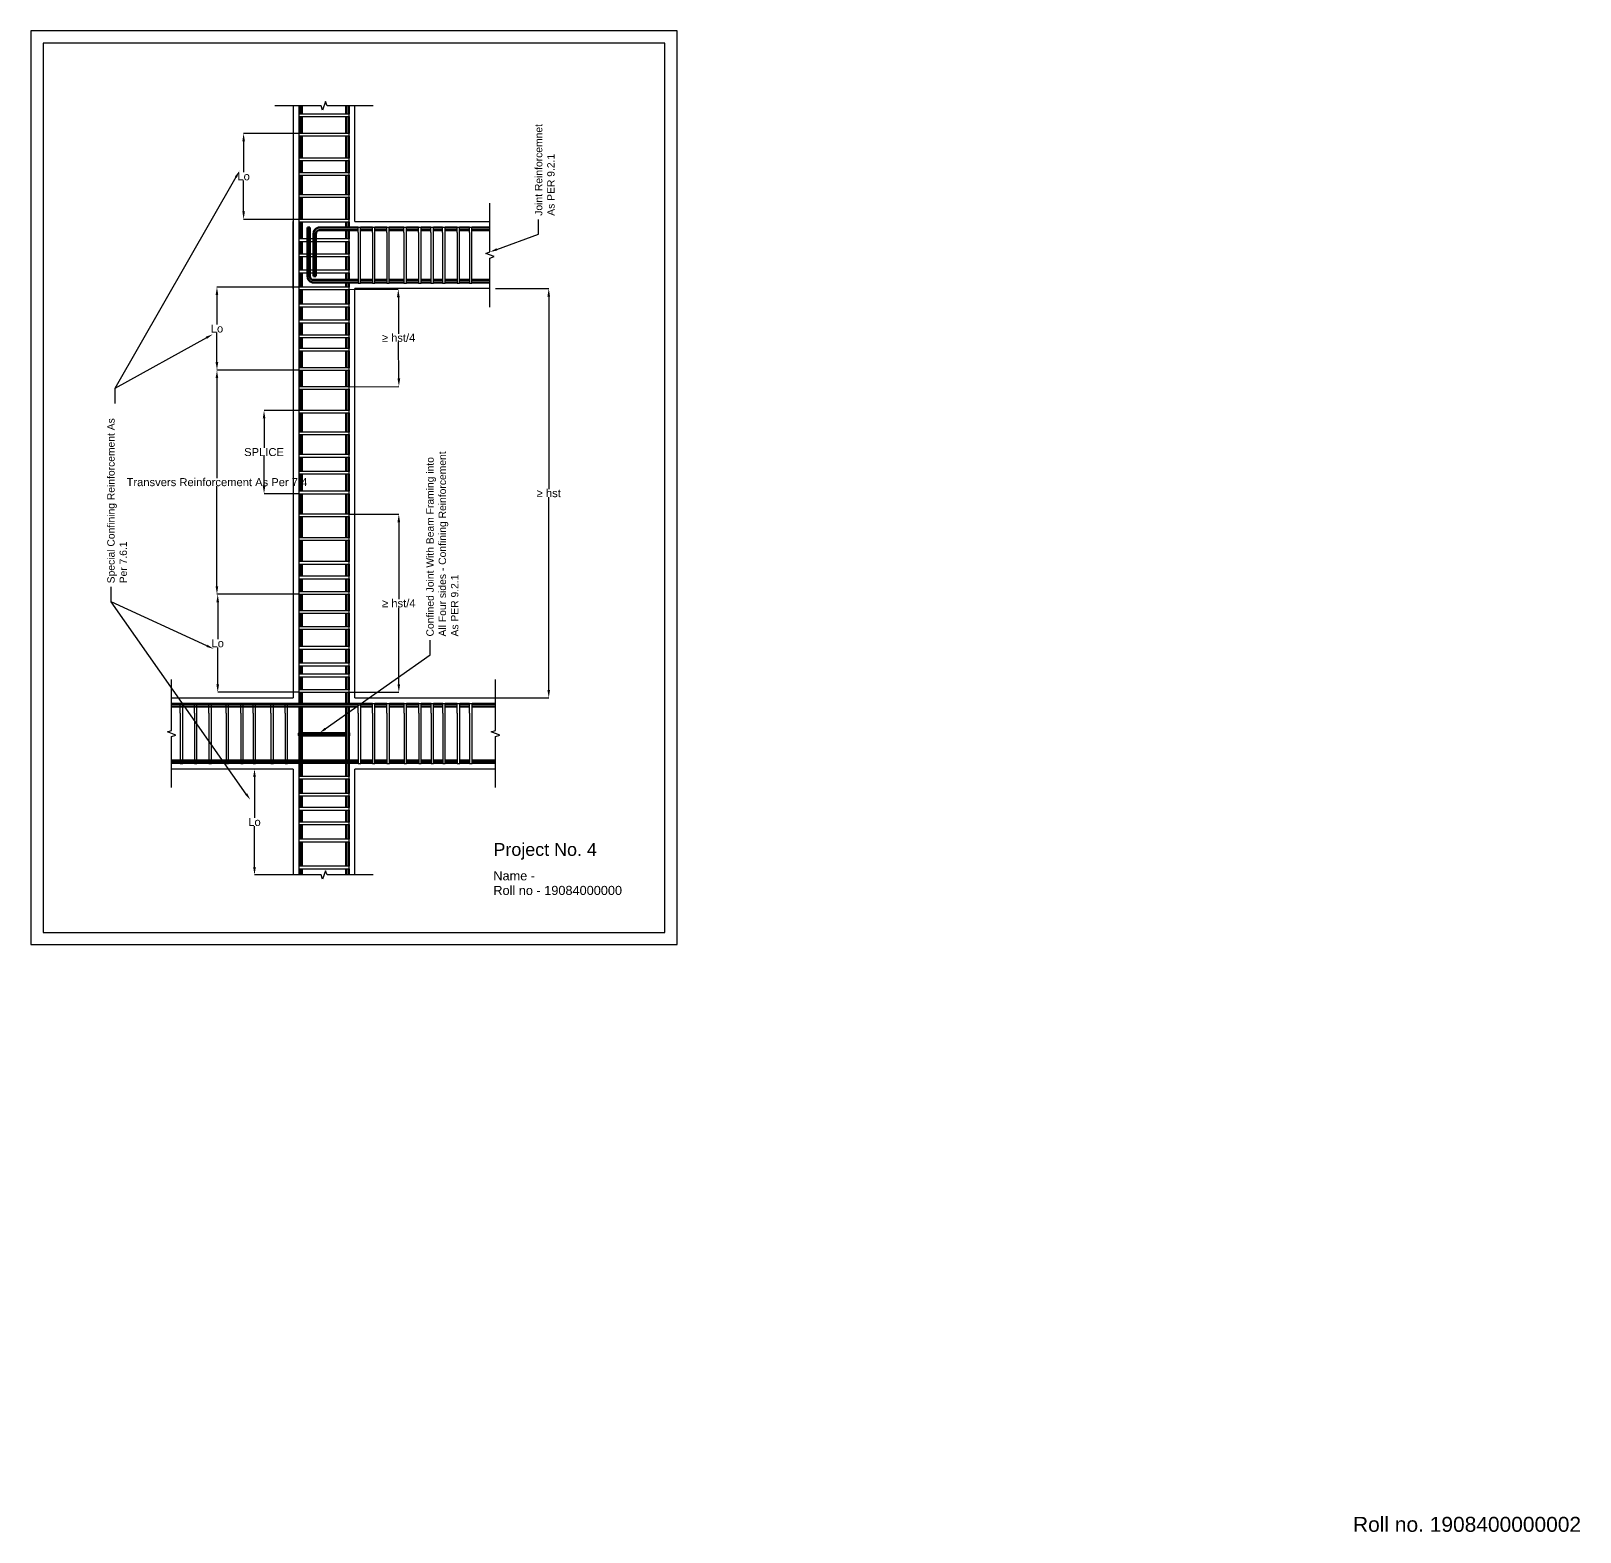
# Model space of a CAD drawing. Header units: millimetres. Extents: x 955 to 145987, y 2368 to 73967.
# Drawn here: x 120818 to 145987, y 34716 to 59113 of the extents above; entities that cross this region are included whole.
import ezdxf
from ezdxf import colors
from ezdxf.entities.mleader import LeaderData, LeaderLine
from ezdxf.math import Vec2, Vec3

# ---------------------------------------------------------------- set-up
doc = ezdxf.new("R2010")
doc.units = ezdxf.units.MM
doc.styles.get("Standard").update_dxf_attribs({"font": 'arial.ttf'})
doc.dimstyles.new('beam 2', dxfattribs={"dimtxt": 130, "dimasz": 130, "dimexe": 0.18, "dimexo": 0.0625, "dimgap": 0.09, "dimtad": 0, "dimtih": 1, "dimtoh": 1, "dimdec": 4, "dimzin": 0, "dimdsep": 46, "dimtxsty": 'Standard', "dimcen": 0.09, "dimadec": 0, "dimazin": 0, "dimtfac": 1, "dimtdec": 4, "dimtofl": 0, "dimtmove": 0, "dimatfit": 3, "dimfxl": 1, "dimtolj": 1, "dimtzin": 0, "dimarcsym": 0})

# ---------------------------------------------------------------- blocks, each defined once
blk = doc.blocks.new('*D93')
at = {"color": 0, "linetype": 'Continuous', "lineweight": -2, "transparency": 16777216}
for p, q in [((125080, 47116), (124450, 47116)), ((124450, 46986), (124450, 46322)), ((124450, 45526), (124450, 46190)), ((125080, 45396), (124450, 45396))]:
    blk.add_line(p, q, dxfattribs=at)
at = {"color": 0, "linetype": 'Continuous', "transparency": 16777216}
for points in [[(124428, 46986), (124472, 46986), (124450, 47116)], [(124428, 45526), (124472, 45526), (124450, 45396)]]:
    blk.add_solid(points, dxfattribs=at)
at = {"layer": 'DEFPOINTS', "color": 0, "linetype": 'Continuous', "transparency": 16777216}
for p in [(125080, 47116), (124450, 45396), (125080, 45396)]:
    blk.add_point(p, dxfattribs=at)
at = {"color": 0, "linetype": 'Continuous', "transparency": 16777216, "insert": (124450, 46256), "char_height": 130, "attachment_point": 5}
blk.add_mtext('\\A1;Lo', dxfattribs=at)
blk = doc.blocks.new('*D94')
at = {"color": 0, "linetype": 'Continuous', "lineweight": -2, "transparency": 16777216}
for p, q in [((125170, 49958), (123852, 49958)), ((123852, 49828), (123852, 49227)), ((123852, 48494), (123852, 49095)), ((125170, 48364), (123852, 48364))]:
    blk.add_line(p, q, dxfattribs=at)
at = {"color": 0, "linetype": 'Continuous', "transparency": 16777216}
for points in [[(123831, 49828), (123874, 49828), (123852, 49958)], [(123831, 48494), (123874, 48494), (123852, 48364)]]:
    blk.add_solid(points, dxfattribs=at)
at = {"layer": 'DEFPOINTS', "color": 0, "linetype": 'Continuous', "transparency": 16777216}
for p in [(123852, 49958), (125170, 49958), (125170, 48364)]:
    blk.add_point(p, dxfattribs=at)
at = {"color": 0, "linetype": 'Continuous', "transparency": 16777216, "insert": (123852, 49161), "char_height": 130, "attachment_point": 5}
blk.add_mtext('\\A1;Lo', dxfattribs=at)
blk = doc.blocks.new('*D95')
at = {"color": 0, "linetype": 'Continuous', "lineweight": -2, "transparency": 16777216}
for p, q in [((125170, 52945), (124605, 52945)), ((124605, 52815), (124605, 52336)), ((124605, 51721), (124605, 52201)), ((125170, 51591), (124605, 51591))]:
    blk.add_line(p, q, dxfattribs=at)
at = {"color": 0, "linetype": 'Continuous', "transparency": 16777216}
for points in [[(124584, 52815), (124627, 52815), (124605, 52945)], [(124584, 51721), (124627, 51721), (124605, 51591)]]:
    blk.add_solid(points, dxfattribs=at)
at = {"layer": 'DEFPOINTS', "color": 0, "linetype": 'Continuous', "transparency": 16777216}
for p in [(124605, 52945), (125170, 52945), (125170, 51591)]:
    blk.add_point(p, dxfattribs=at)
at = {"color": 0, "linetype": 'Continuous', "transparency": 16777216, "insert": (124605, 52268), "char_height": 130, "attachment_point": 5}
blk.add_mtext('\\A1;SPLICE', dxfattribs=at)
blk = doc.blocks.new('*D96')
at = {"color": 0, "linetype": 'Continuous', "lineweight": -2, "transparency": 16777216}
for p, q in [((125170, 53600), (123839, 53600)), ((123840, 53470), (123840, 51847)), ((123840, 50088), (123840, 51712)), ((125170, 49958), (123839, 49958))]:
    blk.add_line(p, q, dxfattribs=at)
at = {"color": 0, "linetype": 'Continuous', "transparency": 16777216}
for points in [[(123818, 53470), (123861, 53470), (123840, 53600)], [(123818, 50088), (123861, 50088), (123840, 49958)]]:
    blk.add_solid(points, dxfattribs=at)
at = {"layer": 'DEFPOINTS', "color": 0, "linetype": 'Continuous', "transparency": 16777216}
for p in [(123840, 53600), (125170, 53600), (125170, 49958)]:
    blk.add_point(p, dxfattribs=at)
at = {"color": 0, "linetype": 'Continuous', "transparency": 16777216, "insert": (123840, 51779), "char_height": 130, "attachment_point": 5}
blk.add_mtext('\\A1;Transvers Reinforcement As Per 7.4', dxfattribs=at)
blk = doc.blocks.new('*D97')
at = {"color": 0, "linetype": 'Continuous', "lineweight": -2, "transparency": 16777216}
for p, q in [((125170, 54951), (123839, 54951)), ((123840, 54821), (123840, 54342)), ((123840, 53730), (123840, 54210)), ((125170, 53600), (123839, 53600))]:
    blk.add_line(p, q, dxfattribs=at)
at = {"color": 0, "linetype": 'Continuous', "transparency": 16777216}
for points in [[(123818, 54821), (123861, 54821), (123840, 54951)], [(123818, 53730), (123861, 53730), (123840, 53600)]]:
    blk.add_solid(points, dxfattribs=at)
at = {"layer": 'DEFPOINTS', "color": 0, "linetype": 'Continuous', "transparency": 16777216}
for p in [(125170, 54951), (123840, 53600), (125170, 53600)]:
    blk.add_point(p, dxfattribs=at)
at = {"color": 0, "linetype": 'Continuous', "transparency": 16777216, "insert": (123840, 54276), "char_height": 130, "attachment_point": 5}
blk.add_mtext('\\A1;Lo', dxfattribs=at)
blk = doc.blocks.new('*D98')
at = {"color": 0, "linetype": 'Continuous', "lineweight": -2, "transparency": 16777216}
for p, q in [((125991, 51259), (126795, 51259)), ((126795, 51129), (126795, 49879)), ((126795, 48494), (126795, 49744)), ((125981, 48364), (126795, 48364))]:
    blk.add_line(p, q, dxfattribs=at)
at = {"color": 0, "linetype": 'Continuous', "transparency": 16777216}
for points in [[(126773, 51129), (126816, 51129), (126795, 51259)], [(126773, 48494), (126816, 48494), (126795, 48364)]]:
    blk.add_solid(points, dxfattribs=at)
at = {"layer": 'DEFPOINTS', "color": 0, "linetype": 'Continuous', "transparency": 16777216}
for p in [(125990, 51259), (125980, 48364), (126795, 48364)]:
    blk.add_point(p, dxfattribs=at)
at = {"color": 0, "linetype": 'Continuous', "transparency": 16777216, "insert": (126795, 49811), "char_height": 130, "attachment_point": 5}
blk.add_mtext('\\A1;≥ hst/4', dxfattribs=at)
blk = doc.blocks.new('*D99')
at = {"color": 0, "linetype": 'Continuous', "lineweight": -2, "transparency": 16777216}
for p, q in [((125981, 54911), (126786, 54916)), ((126787, 54786), (126791, 54193)), ((126795, 53465), (126792, 54058)), ((125991, 53330), (126796, 53335))]:
    blk.add_line(p, q, dxfattribs=at)
at = {"color": 0, "linetype": 'Continuous', "transparency": 16777216}
for points in [[(126809, 54786), (126765, 54786), (126786, 54916)], [(126817, 53465), (126774, 53465), (126796, 53335)]]:
    blk.add_solid(points, dxfattribs=at)
at = {"layer": 'DEFPOINTS', "color": 0, "linetype": 'Continuous', "transparency": 16777216}
for p in [(125980, 54911), (126786, 54916), (125990, 53330)]:
    blk.add_point(p, dxfattribs=at)
at = {"color": 0, "linetype": 'Continuous', "transparency": 16777216, "insert": (126791, 54126), "char_height": 130, "attachment_point": 5}
blk.add_mtext('\\A1;≥ hst/4', dxfattribs=at)
blk = doc.blocks.new('*D100')
at = {"color": 0, "linetype": 'Continuous', "lineweight": -2, "transparency": 16777216}
for p, q in [((125170, 57449), (124273, 57449)), ((124273, 57319), (124273, 56816)), ((124273, 56181), (124273, 56684)), ((125170, 56051), (124273, 56051))]:
    blk.add_line(p, q, dxfattribs=at)
at = {"color": 0, "linetype": 'Continuous', "transparency": 16777216}
for points in [[(124252, 57319), (124295, 57319), (124273, 57449)], [(124252, 56181), (124295, 56181), (124273, 56051)]]:
    blk.add_solid(points, dxfattribs=at)
at = {"layer": 'DEFPOINTS', "color": 0, "linetype": 'Continuous', "transparency": 16777216}
for p in [(124273, 57449), (125170, 57449), (125170, 56051)]:
    blk.add_point(p, dxfattribs=at)
at = {"color": 0, "linetype": 'Continuous', "transparency": 16777216, "insert": (124273, 56750), "char_height": 130, "attachment_point": 5}
blk.add_mtext('\\A1;Lo', dxfattribs=at)
blk = doc.blocks.new('*D101')
at = {"color": 0, "linetype": 'Continuous', "lineweight": -2, "transparency": 16777216}
for p, q in [((128366, 54926), (129231, 54926)), ((129231, 54796), (129231, 51667)), ((129231, 48404), (129231, 51534)), ((128366, 48274), (129231, 48274))]:
    blk.add_line(p, q, dxfattribs=at)
at = {"color": 0, "linetype": 'Continuous', "transparency": 16777216}
for points in [[(129209, 54796), (129252, 54796), (129231, 54926)], [(129209, 48404), (129252, 48404), (129231, 48274)]]:
    blk.add_solid(points, dxfattribs=at)
at = {"layer": 'DEFPOINTS', "color": 0, "linetype": 'Continuous', "transparency": 16777216}
for p in [(128366, 54926), (129231, 54926), (128366, 48274)]:
    blk.add_point(p, dxfattribs=at)
at = {"color": 0, "linetype": 'Continuous', "transparency": 16777216, "insert": (129231, 51600), "char_height": 130, "attachment_point": 5}
blk.add_mtext('\\A1;≥ hst', dxfattribs=at)

msp = doc.modelspace()

# ---------------------------------------------------------------- linework, layer by layer
at = {"linetype": 'Continuous'}
for p, q in [((125080.45658, 57895.70773), (125080.45658, 48274.24054)), ((126080.45658, 56016.23898), (126080.45658, 57895.70773)), ((125080.45658, 54926.45615), (125080.45658, 56016.23898)), ((126080.45658, 56016.23898), (128274.91453, 56016.23898)), ((126133.36452, 55836.45615), (126133.36452, 55926.23898)), ((126133.36452, 55926.23898), (126173.36452, 55926.23898)), ((126173.36452, 55836.45615), (126173.36452, 55926.23898)), ((126364.61563, 55836.45615), (126364.61563, 55926.23898)), ((126364.61563, 55926.23898), (126404.61563, 55926.23898)), ((126404.61563, 55836.45615), (126404.61563, 55926.23898)), ((126598.36653, 55836.45615), (126598.36653, 55926.23898)), ((126598.36653, 55926.23898), (126638.36653, 55926.23898)), ((126638.36653, 55836.45615), (126638.36653, 55926.23898)), ((126878.85446, 55836.45615), (126878.85446, 55926.23898)), ((126878.85446, 55926.23898), (126918.85446, 55926.23898)), ((126918.85446, 55836.45615), (126918.85446, 55926.23898)), ((127116.1363, 55836.45615), (127116.1363, 55926.23898)), ((127116.1363, 55926.23898), (127156.1363, 55926.23898)), ((127156.1363, 55836.45615), (127156.1363, 55926.23898)), ((127316.81984, 55836.45615), (127316.81984, 55926.23898)), ((127316.81984, 55926.23898), (127356.81984, 55926.23898)), ((127356.81984, 55836.45615), (127356.81984, 55926.23898)), ((127505.17985, 55836.45615), (127505.17985, 55926.23898)), ((127505.17985, 55926.23898), (127545.17985, 55926.23898)), ((127545.17985, 55836.45615), (127545.17985, 55926.23898)), ((127742.46169, 55836.45615), (127742.46169, 55926.23898)), ((127742.46169, 55926.23898), (127782.46169, 55926.23898)), ((127782.46169, 55836.45615), (127782.46169, 55926.23898)), ((127943.14523, 55836.45615), (127943.14523, 55926.23898)), ((127943.14523, 55926.23898), (127983.14523, 55926.23898)), ((127983.14523, 55836.45615), (127983.14523, 55926.23898)), ((128274.91453, 54926.45615), (126080.45658, 54926.45615)), ((126080.45658, 48274.24054), (126080.45658, 54926.45615)), ((123103.88823, 48274.24054), (125080.45658, 48274.24054)), ((123244.07683, 48026.3466), (123244.07683, 48184.24054)), ((123244.07683, 48184.24054), (123284.07683, 48184.24054)), ((123284.07683, 48026.3466), (123284.07683, 48184.24054)), ((123475.32795, 48026.3466), (123475.32795, 48184.24054)), ((123475.32795, 48184.24054), (123515.32795, 48184.24054)), ((123515.32795, 48026.3466), (123515.32795, 48184.24054)), ((123709.07884, 48026.3466), (123709.07884, 48184.24054)), ((123709.07884, 48184.24054), (123749.07884, 48184.24054)), ((123749.07884, 48026.3466), (123749.07884, 48184.24054)), ((123989.56677, 48026.3466), (123989.56677, 48184.24054)), ((123989.56677, 48184.24054), (124029.56677, 48184.24054)), ((124029.56677, 48026.3466), (124029.56677, 48184.24054)), ((124226.84861, 48026.3466), (124226.84861, 48184.24054)), ((124226.84861, 48184.24054), (124266.84861, 48184.24054)), ((124266.84861, 48026.3466), (124266.84861, 48184.24054)), ((124427.53215, 48026.3466), (124427.53215, 48184.24054)), ((124427.53215, 48184.24054), (124467.53215, 48184.24054)), ((124467.53215, 48026.3466), (124467.53215, 48184.24054)), ((124717.00125, 48026.3466), (124717.00125, 48184.24054)), ((124717.00125, 48184.24054), (124757.00125, 48184.24054)), ((124757.00125, 48026.3466), (124757.00125, 48184.24054)), ((124948.25237, 48026.3466), (124948.25237, 48184.24054)), ((124948.25237, 48184.24054), (124988.25237, 48184.24054)), ((124988.25237, 48026.3466), (124988.25237, 48184.24054)), ((126080.45658, 48274.24054), (128365.63434, 48274.24054)), ((126136.12654, 48026.3466), (126136.12654, 48184.24054)), ((126176.12654, 48184.24054), (126136.12654, 48184.24054)), ((126176.12654, 48026.3466), (126176.12654, 48184.24054)), ((126367.37765, 48026.3466), (126367.37765, 48184.24054)), ((126367.37765, 48184.24054), (126407.37765, 48184.24054)), ((126407.37765, 48026.3466), (126407.37765, 48184.24054)), ((126601.12855, 48026.3466), (126601.12855, 48184.24054)), ((126601.12855, 48184.24054), (126641.12855, 48184.24054)), ((126641.12855, 48026.3466), (126641.12855, 48184.24054)), ((126881.61647, 48026.3466), (126881.61647, 48184.24054)), ((126881.61647, 48184.24054), (126921.61647, 48184.24054)), ((126921.61647, 48026.3466), (126921.61647, 48184.24054)), ((127118.89831, 48026.3466), (127118.89831, 48184.24054)), ((127118.89831, 48184.24054), (127158.89831, 48184.24054)), ((127158.89831, 48026.3466), (127158.89831, 48184.24054)), ((127319.58186, 48026.3466), (127319.58186, 48184.24054)), ((127319.58186, 48184.24054), (127359.58186, 48184.24054)), ((127359.58186, 48026.3466), (127359.58186, 48184.24054)), ((127507.94186, 48026.3466), (127507.94186, 48184.24054)), ((127507.94186, 48184.24054), (127547.94186, 48184.24054)), ((127547.94186, 48026.3466), (127547.94186, 48184.24054)), ((127745.22371, 48026.3466), (127745.22371, 48184.24054)), ((127745.22371, 48184.24054), (127785.22371, 48184.24054)), ((127785.22371, 48026.3466), (127785.22371, 48184.24054)), ((127945.90725, 48026.3466), (127945.90725, 48184.24054)), ((127945.90725, 48184.24054), (127985.90725, 48184.24054)), ((127985.90725, 48026.3466), (127985.90725, 48184.24054)), ((125080.45658, 47116.3466), (123103.88823, 47116.3466)), ((125080.45658, 47116.3466), (125080.45658, 45395.70773)), ((126080.45658, 45395.70773), (126080.45658, 47116.3466)), ((128365.63434, 47116.3466), (126080.45658, 47116.3466))]:
    msp.add_line(p, q, dxfattribs=at)
at = {"color": 18, "linetype": 'Continuous', "lineweight": 50, "true_color": 0x000000}
for p, q in [((125180.45658, 57895.70773), (125180.45658, 57763.23561)), ((125220.45658, 57895.70773), (125220.45658, 57763.23561)), ((125940.45658, 57763.23561), (125940.45658, 57895.70773)), ((125980.45658, 57763.23561), (125980.45658, 57895.70773)), ((125180.45658, 57723.23561), (125180.45658, 57448.82975)), ((125220.45658, 57723.23561), (125220.45658, 57448.82975)), ((125940.45658, 57448.82975), (125940.45658, 57723.23561)), ((125980.45658, 57448.82975), (125980.45658, 57723.23561)), ((125180.45658, 57408.82975), (125180.45658, 57046.91158)), ((125220.45658, 57408.82975), (125220.45658, 57046.91158)), ((125940.45658, 57046.91158), (125940.45658, 57408.82975)), ((125980.45658, 57046.91158), (125980.45658, 57408.82975)), ((125180.45658, 57006.91158), (125180.45658, 56809.30712)), ((125220.45658, 57006.91158), (125220.45658, 56809.30712)), ((125940.45658, 56809.30712), (125940.45658, 57006.91158)), ((125980.45658, 56809.30712), (125980.45658, 57006.91158)), ((125180.45658, 56769.30712), (125180.45658, 56449.30009)), ((125220.45658, 56769.30712), (125220.45658, 56449.30009)), ((125940.45658, 56449.30009), (125940.45658, 56769.30712)), ((125980.45658, 56449.30009), (125980.45658, 56769.30712)), ((125180.45658, 56409.30009), (125180.45658, 56050.89257)), ((125220.45658, 56409.30009), (125220.45658, 56050.89257)), ((125940.45658, 56050.89257), (125940.45658, 56409.30009)), ((125980.45658, 56050.89257), (125980.45658, 56409.30009)), ((125180.45658, 56010.89257), (125180.45658, 55733.293)), ((125220.45658, 56010.89257), (125220.45658, 55733.293)), ((125350.7738, 55916.23898), (125310.75997, 55916.23898)), ((125310.75997, 55846.30818), (125310.75997, 55916.23898)), ((125350.7738, 55846.30818), (125350.7738, 55916.23898)), ((125491.00822, 55916.23898), (125478.86903, 55914.3525)), ((125491.00822, 55916.23898), (125619.53581, 55916.23898)), ((125491.00822, 55876.23898), (125619.53581, 55876.23898)), ((125619.53581, 55916.23898), (126133.36452, 55916.23898)), ((125619.53581, 55876.23898), (126133.36452, 55876.23898)), ((125940.45658, 55916.23898), (125940.45658, 56010.89257)), ((125940.45658, 55733.293), (125940.45658, 55876.23898)), ((125980.45658, 55916.23898), (125980.45658, 56010.89257)), ((125980.45658, 55733.293), (125980.45658, 55876.23898)), ((126173.36452, 55916.23898), (126364.61563, 55916.23898)), ((126173.36452, 55876.23898), (126364.61563, 55876.23898)), ((126404.61563, 55916.23898), (126598.36653, 55916.23898)), ((126404.61563, 55876.23898), (126598.36653, 55876.23898)), ((126638.36653, 55916.23898), (126878.85446, 55916.23898)), ((126638.36653, 55876.23898), (126878.85446, 55876.23898)), ((126918.85446, 55916.23898), (127116.1363, 55916.23898)), ((126918.85446, 55876.23898), (127116.1363, 55876.23898)), ((127156.1363, 55916.23898), (127316.81984, 55916.23898)), ((127156.1363, 55876.23898), (127316.81984, 55876.23898)), ((127356.81984, 55916.23898), (127505.17985, 55916.23898)), ((127356.81984, 55876.23898), (127505.17985, 55876.23898)), ((127545.17985, 55916.23898), (127742.46169, 55916.23898)), ((127545.17985, 55876.23898), (127742.46169, 55876.23898)), ((127782.46169, 55916.23898), (127943.14523, 55916.23898)), ((127782.46169, 55876.23898), (127943.14523, 55876.23898)), ((127983.14523, 55916.23898), (128274.91453, 55916.23898)), ((127983.14523, 55876.23898), (128274.91453, 55876.23898)), ((125180.45658, 55693.293), (125180.45658, 55486.51238)), ((125220.45658, 55693.293), (125220.45658, 55486.51238)), ((125310.75997, 55128.87831), (125310.75997, 55846.30818)), ((125350.7738, 55128.87831), (125350.7738, 55846.30818)), ((125406.95363, 55813.81682), (125406.95363, 55129.1036)), ((125446.96746, 55813.81682), (125446.96746, 55129.4172)), ((125940.45658, 55486.51238), (125940.45658, 55693.293)), ((125980.45658, 55486.51238), (125980.45658, 55693.293)), ((125180.45658, 55446.51238), (125180.45658, 55223.00107)), ((125220.45658, 55446.51238), (125220.45658, 55223.00107)), ((125940.45658, 55223.00107), (125940.45658, 55446.51238)), ((125980.45658, 55223.00107), (125980.45658, 55446.51238)), ((125180.45658, 55183.00107), (125180.45658, 54951.22465)), ((125220.45658, 55183.00107), (125220.45658, 54951.22465)), ((125406.95363, 55129.1036), (125446.96746, 55129.4172)), ((125940.45658, 55066.45615), (125940.45658, 55183.00107)), ((125980.45658, 55066.45615), (125980.45658, 55183.00107)), ((125180.45658, 54911.22465), (125180.45658, 54671.30891)), ((125220.45658, 54911.22465), (125220.45658, 54671.30891)), ((125394.81456, 55026.45615), (125382.67537, 55028.34264)), ((125619.53581, 55066.45615), (125394.74383, 55066.45615)), ((125619.53581, 55026.45615), (125394.81456, 55026.45615)), ((126133.36452, 55066.45615), (125619.53581, 55066.45615)), ((126133.36452, 55026.45615), (125619.53581, 55026.45615)), ((125940.45658, 54951.22465), (125940.45658, 55026.45615)), ((125940.45658, 54671.30891), (125940.45658, 54911.22465)), ((125980.45658, 54951.22465), (125980.45658, 55026.45615)), ((125980.45658, 54671.30891), (125980.45658, 54911.22465)), ((126364.61563, 55066.45615), (126173.36452, 55066.45615)), ((126364.61563, 55026.45615), (126173.36452, 55026.45615)), ((126598.36653, 55066.45615), (126404.61563, 55066.45615)), ((126598.36653, 55026.45615), (126404.61563, 55026.45615)), ((126878.85446, 55066.45615), (126638.36653, 55066.45615)), ((126878.85446, 55026.45615), (126638.36653, 55026.45615)), ((127116.1363, 55066.45615), (126918.85446, 55066.45615)), ((127116.1363, 55026.45615), (126918.85446, 55026.45615)), ((127316.81984, 55066.45615), (127156.1363, 55066.45615)), ((127316.81984, 55026.45615), (127156.1363, 55026.45615)), ((127505.17985, 55066.45615), (127356.81984, 55066.45615)), ((127505.17985, 55026.45615), (127356.81984, 55026.45615)), ((127742.46169, 55066.45615), (127545.17985, 55066.45615)), ((127742.46169, 55026.45615), (127545.17985, 55026.45615)), ((127943.14523, 55066.45615), (127782.46169, 55066.45615)), ((127943.14523, 55026.45615), (127782.46169, 55026.45615)), ((128274.91453, 55066.45615), (127983.14523, 55066.45615)), ((128274.91453, 55026.45615), (127983.14523, 55026.45615)), ((125180.45658, 54631.30891), (125180.45658, 54410.07459)), ((125220.45658, 54631.30891), (125220.45658, 54410.07459)), ((125940.45658, 54410.07459), (125940.45658, 54631.30891)), ((125980.45658, 54410.07459), (125980.45658, 54631.30891)), ((125180.45658, 54370.07459), (125180.45658, 54170.14972)), ((125220.45658, 54370.07459), (125220.45658, 54170.14972)), ((125940.45658, 54170.14972), (125940.45658, 54370.07459)), ((125980.45658, 54170.14972), (125980.45658, 54370.07459)), ((125180.45658, 54130.14972), (125180.45658, 53952.98424)), ((125220.45658, 54130.14972), (125220.45658, 53952.98424)), ((125940.45658, 53952.98424), (125940.45658, 54130.14972)), ((125980.45658, 53952.98424), (125980.45658, 54130.14972)), ((125180.45658, 53912.98424), (125180.45658, 53640.35096)), ((125220.45658, 53912.98424), (125220.45658, 53640.35096)), ((125940.45658, 53640.35096), (125940.45658, 53912.98424)), ((125980.45658, 53640.35096), (125980.45658, 53912.98424)), ((125180.45658, 53600.35096), (125180.45658, 53330.11723)), ((125220.45658, 53600.35096), (125220.45658, 53330.11723)), ((125940.45658, 53330.11723), (125940.45658, 53600.35096)), ((125980.45658, 53330.11723), (125980.45658, 53600.35096)), ((125180.45658, 53290.11723), (125180.45658, 52945.29538)), ((125220.45658, 53290.11723), (125220.45658, 52945.29538)), ((125940.45658, 52945.29538), (125940.45658, 53290.11723)), ((125980.45658, 52945.29538), (125980.45658, 53290.11723)), ((125180.45658, 52905.29538), (125180.45658, 52592.07104)), ((125220.45658, 52905.29538), (125220.45658, 52592.07104)), ((125940.45658, 52592.07104), (125940.45658, 52905.29538)), ((125980.45658, 52592.07104), (125980.45658, 52905.29538)), ((125180.45658, 52552.07104), (125180.45658, 52228.50426)), ((125220.45658, 52552.07104), (125220.45658, 52228.50426)), ((125940.45658, 52228.50426), (125940.45658, 52552.07104)), ((125980.45658, 52228.50426), (125980.45658, 52552.07104)), ((125180.45658, 52188.50426), (125180.45658, 51953.07474)), ((125220.45658, 52188.50426), (125220.45658, 51953.07474)), ((125940.45658, 51953.07474), (125940.45658, 52188.50426)), ((125980.45658, 51953.07474), (125980.45658, 52188.50426)), ((125180.45658, 51913.07474), (125180.45658, 51631.37285)), ((125220.45658, 51913.07474), (125220.45658, 51631.37285)), ((125940.45658, 51631.37285), (125940.45658, 51913.07474)), ((125980.45658, 51631.37285), (125980.45658, 51913.07474)), ((125180.45658, 51591.37285), (125180.45658, 51258.99229)), ((125220.45658, 51591.37285), (125220.45658, 51258.99229)), ((125940.45658, 51258.99229), (125940.45658, 51591.37285)), ((125980.45658, 51258.99229), (125980.45658, 51591.37285)), ((125180.45658, 51218.99229), (125180.45658, 50877.30208)), ((125220.45658, 51218.99229), (125220.45658, 50877.30208)), ((125940.45658, 50877.30208), (125940.45658, 51218.99229)), ((125980.45658, 50877.30208), (125980.45658, 51218.99229)), ((125180.45658, 50837.30208), (125180.45658, 50487.91041)), ((125220.45658, 50837.30208), (125220.45658, 50487.91041)), ((125940.45658, 50487.91041), (125940.45658, 50837.30208)), ((125980.45658, 50487.91041), (125980.45658, 50837.30208)), ((125180.45658, 50447.91041), (125180.45658, 50249.42007)), ((125220.45658, 50447.91041), (125220.45658, 50249.42007)), ((125940.45658, 50249.42007), (125940.45658, 50447.91041)), ((125980.45658, 50249.42007), (125980.45658, 50447.91041)), ((125180.45658, 50209.42007), (125180.45658, 49998.15365)), ((125220.45658, 50209.42007), (125220.45658, 49998.15365)), ((125940.45658, 49998.15365), (125940.45658, 50209.42007)), ((125980.45658, 49998.15365), (125980.45658, 50209.42007)), ((125180.45658, 49958.15365), (125180.45658, 49688.32248)), ((125220.45658, 49958.15365), (125220.45658, 49688.32248)), ((125940.45658, 49688.32248), (125940.45658, 49958.15365)), ((125980.45658, 49688.32248), (125980.45658, 49958.15365)), ((125180.45658, 49648.32248), (125180.45658, 49430.58623)), ((125220.45658, 49648.32248), (125220.45658, 49430.58623)), ((125940.45658, 49430.58623), (125940.45658, 49648.32248)), ((125980.45658, 49430.58623), (125980.45658, 49648.32248)), ((125180.45658, 49390.58623), (125180.45658, 49107.43519)), ((125220.45658, 49390.58623), (125220.45658, 49107.43519)), ((125940.45658, 49107.43519), (125940.45658, 49390.58623)), ((125980.45658, 49107.43519), (125980.45658, 49390.58623)), ((125180.45658, 49067.43519), (125180.45658, 48836.61607)), ((125220.45658, 49067.43519), (125220.45658, 48836.61607)), ((125940.45658, 48836.61607), (125940.45658, 49067.43519)), ((125980.45658, 48836.61607), (125980.45658, 49067.43519)), ((125180.45658, 48796.61607), (125180.45658, 48657.66523)), ((125180.45658, 48617.66523), (125180.45658, 48403.88806)), ((125220.45658, 48796.61607), (125220.45658, 48657.66523)), ((125220.45658, 48617.66523), (125220.45658, 48403.88806)), ((125940.45658, 48657.66523), (125940.45658, 48796.61607)), ((125940.45658, 48403.88806), (125940.45658, 48617.66523)), ((125980.45658, 48657.66523), (125980.45658, 48796.61607)), ((125980.45658, 48403.88806), (125980.45658, 48617.66523)), ((125180.45658, 48363.88806), (125180.45658, 48174.24054)), ((125220.45658, 48363.88806), (125220.45658, 48174.24054)), ((125940.45658, 48174.24054), (125940.45658, 48363.88806)), ((125980.45658, 48174.24054), (125980.45658, 48363.88806)), ((123103.88823, 48174.24054), (126136.12654, 48174.24054)), ((123103.88823, 48134.24054), (126136.12654, 48134.24054)), ((125182.00326, 47256.3466), (125180.45658, 48134.24054)), ((125220.45658, 47256.3466), (125220.45658, 48134.24054)), ((125940.45658, 47256.3466), (125940.45658, 48134.24054)), ((125980.45658, 47256.3466), (125980.45658, 48134.24054)), ((126176.12654, 48174.24054), (126367.37765, 48174.24054)), ((126176.12654, 48134.24054), (126367.37765, 48134.24054)), ((126407.37765, 48174.24054), (126601.12855, 48174.24054)), ((126407.37765, 48134.24054), (126601.12855, 48134.24054)), ((126641.12855, 48174.24054), (126881.61647, 48174.24054)), ((126641.12855, 48134.24054), (126881.61647, 48134.24054)), ((126921.61647, 48174.24054), (127118.89831, 48174.24054)), ((126921.61647, 48134.24054), (127118.89831, 48134.24054)), ((127158.89831, 48174.24054), (127319.58186, 48174.24054)), ((127158.89831, 48134.24054), (127319.58186, 48134.24054)), ((127359.58186, 48174.24054), (127507.94186, 48174.24054)), ((127359.58186, 48134.24054), (127507.94186, 48134.24054)), ((127547.94186, 48174.24054), (127745.22371, 48174.24054)), ((127547.94186, 48134.24054), (127745.22371, 48134.24054)), ((127785.22371, 48174.24054), (127945.90725, 48174.24054)), ((127785.22371, 48134.24054), (127945.90725, 48134.24054)), ((127985.90725, 48174.24054), (128365.63434, 48174.24054)), ((127985.90725, 48134.24054), (128365.63434, 48134.24054)), ((125462.49119, 47701.89071), (125940.45658, 47701.89071)), ((125462.49119, 47661.89071), (125940.45658, 47661.89071)), ((125182.00326, 47256.3466), (123103.88823, 47256.3466)), ((125182.00326, 47216.3466), (123103.88823, 47216.3466)), ((125180.45658, 47216.3466), (125180.45658, 46997.43457)), ((125182.07374, 47216.3466), (125182.00326, 47256.3466)), ((125462.49119, 47256.3466), (125220.45658, 47256.3466)), ((125220.45658, 47216.3466), (125220.45658, 47256.3466)), ((125220.45658, 47216.3466), (125220.45658, 46997.43457)), ((125462.49119, 47216.3466), (125220.45658, 47216.3466)), ((125462.49119, 47256.3466), (125980.45658, 47256.3466)), ((125462.49119, 47216.3466), (125980.45658, 47216.3466)), ((125699.77303, 47256.3466), (125502.49119, 47256.3466)), ((125699.77303, 47216.3466), (125502.49119, 47216.3466)), ((125900.45658, 47256.3466), (125739.77303, 47256.3466)), ((125900.45658, 47216.3466), (125739.77303, 47216.3466)), ((126136.12654, 47256.3466), (125940.45658, 47256.3466)), ((125940.45658, 46997.43457), (125940.45658, 47216.3466)), ((126136.12654, 47216.3466), (125940.45658, 47216.3466)), ((125980.45658, 46997.43457), (125980.45658, 47216.3466)), ((126367.37765, 47256.3466), (126176.12654, 47256.3466)), ((126367.37765, 47216.3466), (126176.12654, 47216.3466)), ((126601.12855, 47256.3466), (126407.37765, 47256.3466)), ((126601.12855, 47216.3466), (126407.37765, 47216.3466)), ((126881.61647, 47256.3466), (126641.12855, 47256.3466)), ((126881.61647, 47216.3466), (126641.12855, 47216.3466)), ((127118.89831, 47256.3466), (126921.61647, 47256.3466)), ((127118.89831, 47216.3466), (126921.61647, 47216.3466)), ((127319.58186, 47256.3466), (127158.89831, 47256.3466)), ((127319.58186, 47216.3466), (127158.89831, 47216.3466)), ((127507.94186, 47256.3466), (127359.58186, 47256.3466)), ((127507.94186, 47216.3466), (127359.58186, 47216.3466)), ((127745.22371, 47256.3466), (127547.94186, 47256.3466)), ((127745.22371, 47216.3466), (127547.94186, 47216.3466)), ((127945.90725, 47256.3466), (127785.22371, 47256.3466)), ((127945.90725, 47216.3466), (127785.22371, 47216.3466)), ((128365.63434, 47256.3466), (127985.90725, 47256.3466)), ((128365.63434, 47216.3466), (127985.90725, 47216.3466)), ((125180.45658, 46957.43457), (125180.45658, 46720.61191)), ((125220.45658, 46957.43457), (125220.45658, 46720.61191)), ((125940.45658, 46720.61191), (125940.45658, 46957.43457)), ((125980.45658, 46720.61191), (125980.45658, 46957.43457)), ((125180.45658, 46680.61191), (125180.45658, 46489.36079)), ((125220.45658, 46680.61191), (125220.45658, 46489.36079)), ((125940.45658, 46489.36079), (125940.45658, 46680.61191)), ((125980.45658, 46489.36079), (125980.45658, 46680.61191)), ((125180.45658, 46449.36079), (125180.45658, 46255.6099)), ((125220.45658, 46449.36079), (125220.45658, 46255.6099)), ((125940.45658, 46255.6099), (125940.45658, 46449.36079)), ((125980.45658, 46255.6099), (125980.45658, 46449.36079)), ((125180.45658, 46215.6099), (125180.45658, 45975.12197)), ((125220.45658, 46215.6099), (125220.45658, 45975.12197)), ((125940.45658, 45975.12197), (125940.45658, 46215.6099)), ((125980.45658, 45975.12197), (125980.45658, 46215.6099)), ((125180.45658, 45935.12197), (125180.45658, 45737.84013)), ((125180.45658, 45697.84013), (125180.45658, 45843.86322)), ((125220.45658, 45935.12197), (125220.45658, 45737.84013)), ((125940.45658, 45737.84013), (125940.45658, 45935.12197)), ((125980.45658, 45737.84013), (125980.45658, 45935.12197)), ((125180.45658, 45697.84013), (125180.45658, 45537.15658)), ((125220.45658, 45697.84013), (125220.45658, 45737.84013)), ((125220.45658, 45697.84013), (125220.45658, 45537.15658)), ((125940.45658, 45737.84013), (125940.45658, 45697.84013)), ((125940.45658, 45537.15658), (125940.45658, 45697.84013)), ((125980.45658, 45737.84013), (125980.45658, 45697.84013)), ((125980.45658, 45537.15658), (125980.45658, 45697.84013)), ((125180.45658, 45497.15658), (125180.45658, 45395.70773)), ((125220.45658, 45497.15658), (125220.45658, 45395.70773)), ((125940.45658, 45395.70773), (125940.45658, 45497.15658)), ((125980.45658, 45395.70773), (125980.45658, 45497.15658))]:
    msp.add_line(p, q, dxfattribs=at)
for points in [[(131318.3008, 44262.76017), (131318.3008, 59112.76017), (120818.3008, 59112.76017), (120818.3008, 44262.76017)], [(131118.3008, 44462.76017), (131118.3008, 58912.76017), (121018.3008, 58912.76017), (121018.3008, 44462.76017)]]:
    msp.add_lwpolyline(points, close=True)
at = {"linetype": 'Continuous'}
for points in [[(126380.45658, 57895.70773), (125630.45658, 57895.70773), (125605.45658, 57964.39467), (125555.45658, 57827.0208), (125530.45658, 57895.70773), (124780.45658, 57895.70773)], [(128274.91453, 54626.45615), (128274.91453, 55421.34757), (128343.60147, 55446.34757), (128206.2276, 55496.34757), (128274.91453, 55521.34757), (128274.91453, 56316.23898)], [(126133.36452, 55836.45615), (126133.36452, 55016.45615), (126173.36452, 55016.45615), (126173.36452, 55836.45615)], [(126364.61563, 55836.45615), (126364.61563, 55016.45615), (126404.61563, 55016.45615), (126404.61563, 55836.45615)], [(126598.36653, 55836.45615), (126598.36653, 55016.45615), (126638.36653, 55016.45615), (126638.36653, 55836.45615)], [(126878.85446, 55836.45615), (126878.85446, 55016.45615), (126918.85446, 55016.45615), (126918.85446, 55836.45615)], [(127116.1363, 55836.45615), (127116.1363, 55016.45615), (127156.1363, 55016.45615), (127156.1363, 55836.45615)], [(127316.81984, 55836.45615), (127316.81984, 55016.45615), (127356.81984, 55016.45615), (127356.81984, 55836.45615)], [(127505.17985, 55836.45615), (127505.17985, 55016.45615), (127545.17985, 55016.45615), (127545.17985, 55836.45615)], [(127742.46169, 55836.45615), (127742.46169, 55016.45615), (127782.46169, 55016.45615), (127782.46169, 55836.45615)], [(127943.14523, 55836.45615), (127943.14523, 55016.45615), (127983.14523, 55016.45615), (127983.14523, 55836.45615)], [(123103.88823, 46816.3466), (123103.88823, 47645.29357), (123172.57516, 47670.29357), (123035.20129, 47720.29357), (123103.88823, 47745.29357), (123103.88823, 48574.24054)], [(128365.63434, 46816.3466), (128365.63434, 47645.29357), (128434.32128, 47670.29357), (128296.9474, 47720.29357), (128365.63434, 47745.29357), (128365.63434, 48574.24054)], [(123244.07683, 48026.3466), (123244.07683, 47206.3466), (123284.07683, 47206.3466), (123284.07683, 48026.3466)], [(123475.32795, 48026.3466), (123475.32795, 47206.3466), (123515.32795, 47206.3466), (123515.32795, 48026.3466)], [(123709.07884, 48026.3466), (123709.07884, 47206.3466), (123749.07884, 47206.3466), (123749.07884, 48026.3466)], [(123989.56677, 48026.3466), (123989.56677, 47206.3466), (124029.56677, 47206.3466), (124029.56677, 48026.3466)], [(124226.84861, 48026.3466), (124226.84861, 47206.3466), (124266.84861, 47206.3466), (124266.84861, 48026.3466)], [(124427.53215, 48026.3466), (124427.53215, 47206.3466), (124467.53215, 47206.3466), (124467.53215, 48026.3466)], [(124717.00125, 48026.3466), (124717.00125, 47206.3466), (124757.00125, 47206.3466), (124757.00125, 48026.3466)], [(124948.25237, 48026.3466), (124948.25237, 47206.3466), (124988.25237, 47206.3466), (124988.25237, 48026.3466)], [(126136.12654, 48026.3466), (126136.12654, 47206.3466), (126176.12654, 47206.3466), (126176.12654, 48026.3466)], [(126367.37765, 48026.3466), (126367.37765, 47206.3466), (126407.37765, 47206.3466), (126407.37765, 48026.3466)], [(126601.12855, 48026.3466), (126601.12855, 47206.3466), (126641.12855, 47206.3466), (126641.12855, 48026.3466)], [(126881.61647, 48026.3466), (126881.61647, 47206.3466), (126921.61647, 47206.3466), (126921.61647, 48026.3466)], [(127118.89831, 48026.3466), (127118.89831, 47206.3466), (127158.89831, 47206.3466), (127158.89831, 48026.3466)], [(127319.58186, 48026.3466), (127319.58186, 47206.3466), (127359.58186, 47206.3466), (127359.58186, 48026.3466)], [(127507.94186, 48026.3466), (127507.94186, 47206.3466), (127547.94186, 47206.3466), (127547.94186, 48026.3466)], [(127745.22371, 48026.3466), (127745.22371, 47206.3466), (127785.22371, 47206.3466), (127785.22371, 48026.3466)], [(127945.90725, 48026.3466), (127945.90725, 47206.3466), (127985.90725, 47206.3466), (127985.90725, 48026.3466)], [(126380.45658, 45395.70773), (125630.45658, 45395.70773), (125605.45658, 45464.39467), (125555.45658, 45327.0208), (125530.45658, 45395.70773), (124780.45658, 45395.70773)]]:
    msp.add_lwpolyline(points, dxfattribs=at)
for points in [[(125990.45658, 57723.23561), (125990.45658, 57763.23561), (125170.45658, 57763.23561), (125170.45658, 57723.23561)], [(125990.45658, 57408.82975), (125990.45658, 57448.82975), (125170.45658, 57448.82975), (125170.45658, 57408.82975)], [(125990.45658, 57006.91158), (125990.45658, 57046.91158), (125170.45658, 57046.91158), (125170.45658, 57006.91158)], [(125990.45658, 56769.30712), (125990.45658, 56809.30712), (125170.45658, 56809.30712), (125170.45658, 56769.30712)], [(125990.45658, 56409.30009), (125990.45658, 56449.30009), (125170.45658, 56449.30009), (125170.45658, 56409.30009)], [(125990.45658, 56010.89257), (125990.45658, 56050.89257), (125170.45658, 56050.89257), (125170.45658, 56010.89257)], [(125990.45658, 55693.293), (125990.45658, 55733.293), (125170.45658, 55733.293), (125170.45658, 55693.293)], [(125990.45658, 55446.51238), (125990.45658, 55486.51238), (125170.45658, 55486.51238), (125170.45658, 55446.51238)], [(125990.45658, 55183.00107), (125990.45658, 55223.00107), (125170.45658, 55223.00107), (125170.45658, 55183.00107)], [(125990.45658, 54911.22465), (125990.45658, 54951.22465), (125170.45658, 54951.22465), (125170.45658, 54911.22465)], [(125990.45658, 54631.30891), (125990.45658, 54671.30891), (125170.45658, 54671.30891), (125170.45658, 54631.30891)], [(125990.45658, 54370.07459), (125990.45658, 54410.07459), (125170.45658, 54410.07459), (125170.45658, 54370.07459)], [(125990.45658, 54130.14972), (125990.45658, 54170.14972), (125170.45658, 54170.14972), (125170.45658, 54130.14972)], [(125990.45658, 53912.98424), (125990.45658, 53952.98424), (125170.45658, 53952.98424), (125170.45658, 53912.98424)], [(125990.45658, 53600.35096), (125990.45658, 53640.35096), (125170.45658, 53640.35096), (125170.45658, 53600.35096)], [(125990.45658, 53290.11723), (125990.45658, 53330.11723), (125170.45658, 53330.11723), (125170.45658, 53290.11723)], [(125990.45658, 52905.29538), (125990.45658, 52945.29538), (125170.45658, 52945.29538), (125170.45658, 52905.29538)], [(125990.45658, 52552.07104), (125990.45658, 52592.07104), (125170.45658, 52592.07104), (125170.45658, 52552.07104)], [(125990.45658, 52188.50426), (125990.45658, 52228.50426), (125170.45658, 52228.50426), (125170.45658, 52188.50426)], [(125990.45658, 51913.07474), (125990.45658, 51953.07474), (125170.45658, 51953.07474), (125170.45658, 51913.07474)], [(125990.45658, 51591.37285), (125990.45658, 51631.37285), (125170.45658, 51631.37285), (125170.45658, 51591.37285)], [(125990.45658, 51218.99229), (125990.45658, 51258.99229), (125170.45658, 51258.99229), (125170.45658, 51218.99229)], [(125990.45658, 50837.30208), (125990.45658, 50877.30208), (125170.45658, 50877.30208), (125170.45658, 50837.30208)], [(125990.45658, 50447.91041), (125990.45658, 50487.91041), (125170.45658, 50487.91041), (125170.45658, 50447.91041)], [(125990.45658, 50209.42007), (125990.45658, 50249.42007), (125170.45658, 50249.42007), (125170.45658, 50209.42007)], [(125990.45658, 49958.15365), (125990.45658, 49998.15365), (125170.45658, 49998.15365), (125170.45658, 49958.15365)], [(125990.45658, 49648.32248), (125990.45658, 49688.32248), (125170.45658, 49688.32248), (125170.45658, 49648.32248)], [(125990.45658, 49390.58623), (125990.45658, 49430.58623), (125170.45658, 49430.58623), (125170.45658, 49390.58623)], [(125990.45658, 49067.43519), (125990.45658, 49107.43519), (125170.45658, 49107.43519), (125170.45658, 49067.43519)], [(125990.45658, 48796.61607), (125990.45658, 48836.61607), (125170.45658, 48836.61607), (125170.45658, 48796.61607)], [(125990.45658, 48617.66523), (125990.45658, 48657.66523), (125170.45658, 48657.66523), (125170.45658, 48617.66523)], [(125990.45658, 48363.88806), (125990.45658, 48403.88806), (125170.45658, 48403.88806), (125170.45658, 48363.88806)], [(125990.45658, 46957.43457), (125990.45658, 46997.43457), (125170.45658, 46997.43457), (125170.45658, 46957.43457)], [(125990.45658, 46680.61191), (125990.45658, 46720.61191), (125170.45658, 46720.61191), (125170.45658, 46680.61191)], [(125990.45658, 46449.36079), (125990.45658, 46489.36079), (125170.45658, 46489.36079), (125170.45658, 46449.36079)], [(125990.45658, 46215.6099), (125990.45658, 46255.6099), (125170.45658, 46255.6099), (125170.45658, 46215.6099)], [(125990.45658, 45935.12197), (125990.45658, 45975.12197), (125170.45658, 45975.12197), (125170.45658, 45935.12197)], [(125990.45658, 45497.15658), (125990.45658, 45537.15658), (125170.45658, 45537.15658), (125170.45658, 45497.15658)]]:
    msp.add_lwpolyline(points, close=True, dxfattribs=at)
at = {"color": 18, "linetype": 'Continuous', "lineweight": 50, "true_color": 0x000000}
for points in [[(125182.00326, 47701.89071), (125170.45658, 47701.89071), (125170.45658, 47661.89071), (125182.00326, 47661.89071)], [(125462.49119, 47701.89071), (125222.00326, 47701.89071)], [(125222.00326, 47661.89071), (125462.49119, 47661.89071)], [(125699.77303, 47701.89071), (125502.49119, 47701.89071)], [(125502.49119, 47661.89071), (125699.77303, 47661.89071)], [(125900.45658, 47701.89071), (125739.77303, 47701.89071)], [(125739.77303, 47661.89071), (125900.45658, 47661.89071)], [(125980.45658, 47661.89071), (125990.45658, 47661.89071), (125990.45658, 47701.89071), (125980.45658, 47701.89071)]]:
    msp.add_lwpolyline(points, dxfattribs=at)
for centre, radius, start, end in [((125510.2127, 55815.94249), 103.28095, 107.666723217, 181.179312933), ((125510.2127, 55815.94249), 63.28095, 107.666723217, 181.924984918), ((125414.01904, 55126.75264), 103.28095, 178.820687067, 252.333276783), ((125414.01904, 55126.75264), 63.28095, 178.075015082, 252.333276783)]:
    msp.add_arc(centre, radius, start, end, dxfattribs=at)

# ---------------------------------------------------------------- texts
for s, height, p in [('Project No. 4', 208.1067566, (128332.58752, 45705.7017)), ('Name - ', 147.917579, (128330.84071, 45307.99433)), ('Roll no - 19084000000', 147.9175793, (128330.84071, 45070.37776)), ('Roll no. 1908400000002', 243.4257632, (142297.95587, 34719.89194))]:
    msp.add_text(s, height=height).set_placement(p)

# ---------------------------------------------------------------- dimensions: what is measured, and where the dimension line sits
at = {"linetype": 'Continuous'}
for base, p1, p2, text, picture, middle in [((124273.20415, 57448.82975), (125170.45658, 56050.89257), (125170.45658, 57448.82975), 'Lo', '*D100', (124273.20415, 56749.86116)), ((123839.66371, 53600.35096), (125170.45658, 54951.22465), (125170.45658, 53600.35096), 'Lo', '*D97', (123839.66371, 54275.7878)), ((129230.5092, 54926.45615), (128365.63434, 48274.24054), (128365.63434, 54926.45615), '≥ hst', '*D101', (129230.5092, 51600.34835)), ((123839.66371, 53600.35096), (125170.45658, 49958.15365), (125170.45658, 53600.35096), 'Transvers Reinforcement As Per 7.4', '*D96', (123839.66371, 51779.2523)), ((124605.25503, 52945.29538), (125170.45658, 51591.37285), (125170.45658, 52945.29538), 'SPLICE', '*D95', (124605.25503, 52268.33411)), ((126794.54829, 48363.88806), (125990.45658, 51258.99229), (125980.45658, 48363.88806), '≥ hst/4', '*D98', (126794.54829, 49811.44018)), ((123852.2144, 49958.15365), (125170.45658, 48363.88806), (125170.45658, 49958.15365), 'Lo', '*D94', (123852.2144, 49161.02085)), ((124449.90499, 45395.70773), (125080.45658, 47116.3466), (125080.45658, 45395.70773), 'Lo', '*D93', (124449.90499, 46256.02717))]:
    dim = msp.add_linear_dim(base=base, p1=p1, p2=p2, angle=90, text=text, dimstyle='beam 2', dxfattribs=at)
    dim.commit()
    dim.dimension.update_dxf_attribs({"geometry": picture, "text_midpoint": middle})
dim = msp.add_aligned_dim(p1=(125990.45658, 53330.11723), p2=(125980.45658, 54911.22465), distance=-805.80256, text='≥ hst/4', dimstyle='beam 2', dxfattribs=at)
dim.commit()
dim.dimension.update_dxf_attribs({"geometry": '*D99', "text_midpoint": (126791.24302, 54125.76728)})

# ---------------------------------------------------------------- leaders
ml = msp.add_multileader_mtext('Standard', dxfattribs=at)
ml.set_content('Joint Reinforcemnet\\PAs PER 9.2.1', color=256)
ml.set_leader_properties()
ml.build(insert=Vec2(0, 0))
ml.multileader.update_dxf_attribs({"arrow_head_size": 120, "scale": 30})
ctx = ml.context
ctx.base_point, ctx.scale, ctx.char_height, ctx.arrow_head_size, ctx.landing_gap_size, ctx.plane_origin, ctx.plane_x_axis, ctx.plane_y_axis = Vec3(129066.80974, 56049.57385), 30, 120, 120, 60, Vec3(128274.91453, 55521.34757), Vec3(0, 1), Vec3(-1, 0)
notes = []
notes.append((ctx, [(0, (1, 1, 0), (129066.80974, 55809.57385), (0, 1), 240, [(0, [(128274.91453, 55521.34757)], 0, [])])]))
ctx.mtext.insert, ctx.mtext.text_direction, ctx.mtext.rotation, ctx.mtext.flow_direction = Vec3(129005.78655, 56109.57385), Vec3(0, 1), 1.5707963268, 5
ml = msp.add_multileader_mtext('Standard', dxfattribs=at)
ml.set_content('', color=256)
ml.set_leader_properties()
ml.build(insert=Vec2(0, 0))
ml.multileader.update_dxf_attribs({"arrow_head_size": 120, "scale": 30})
ctx = ml.context
ctx.base_point, ctx.scale, ctx.char_height, ctx.arrow_head_size, ctx.landing_gap_size, ctx.plane_origin, ctx.plane_x_axis, ctx.plane_y_axis = Vec3(122181.22383, 52939.92441), 30, 120, 120, 60, Vec3(124207.14003, 56840.84343), Vec3(0, 1), Vec3(-1, 0)
ctx.text_align_type = 2
notes.append((ctx, [(0, (1, 1, 0), (122181.22383, 53299.92441), (0, -1), 240, [(0, [(124207.14003, 56840.84343)], 0, [])])]))
ctx.mtext.insert, ctx.mtext.text_direction, ctx.mtext.rotation, ctx.mtext.alignment, ctx.mtext.flow_direction = Vec3(122121.22383, 52999.92441), Vec3(0, 1), 1.5707963268, 3, 5
ml = msp.add_multileader_mtext('Standard', dxfattribs=at)
ml.set_content('', color=256)
ml.set_leader_properties()
ml.build(insert=Vec2(0, 0))
ml.multileader.update_dxf_attribs({"arrow_head_size": 120, "scale": 30})
ctx = ml.context
ctx.base_point, ctx.scale, ctx.char_height, ctx.arrow_head_size, ctx.landing_gap_size, ctx.plane_origin, ctx.plane_x_axis, ctx.plane_y_axis = Vec3(122181.22383, 52939.92441), 30, 120, 120, 60, Vec3(123773.59959, 54184.80554), Vec3(0, 1), Vec3(-1, 0)
ctx.text_align_type = 2
notes.append((ctx, [(0, (1, 1, 0), (122181.22383, 53299.92441), (0, -1), 240, [(0, [(123773.59959, 54184.80554)], 0, [])])]))
ctx.mtext.insert, ctx.mtext.text_direction, ctx.mtext.rotation, ctx.mtext.alignment, ctx.mtext.flow_direction = Vec3(122121.22383, 52999.92441), Vec3(0, 1), 1.5707963268, 3, 5
ml = msp.add_multileader_mtext('Standard', dxfattribs=at)
ml.set_content('Special Confining Reinforcement As\\PPer 7.6.1', color=256)
ml.set_leader_properties()
ml.build(insert=Vec2(0, 0))
ml.multileader.update_dxf_attribs({"arrow_head_size": 120, "scale": 30})
ctx = ml.context
ctx.base_point, ctx.scale, ctx.char_height, ctx.arrow_head_size, ctx.landing_gap_size, ctx.plane_origin, ctx.plane_x_axis, ctx.plane_y_axis = Vec3(122118.57956, 50075.78192), 30, 120, 120, 60, Vec3(124383.84087, 46612.73556), Vec3(0, 1), Vec3(-1, 0)
notes.append((ctx, [(0, (1, 1, 0), (122118.57956, 49835.78192), (0, 1), 240, [(0, [(124383.84087, 46612.73556)], 0, [])])]))
ctx.mtext.insert, ctx.mtext.text_direction, ctx.mtext.rotation, ctx.mtext.flow_direction = Vec3(122057.55637, 50135.78192), Vec3(0, 1), 1.5707963268, 5
ml = msp.add_multileader_mtext('Standard', dxfattribs=at)
ml.set_content('{\\C256;\\c0;Confined Joint With Beam Framing into \\PAll Four sides - Confining Reinforcement \\PAs PER 9.2.1}', color=256)
ml.set_leader_properties()
ml.build(insert=Vec2(0, 0))
ml.multileader.update_dxf_attribs({"arrow_head_size": 120, "scale": 30})
ctx = ml.context
ctx.base_point, ctx.scale, ctx.char_height, ctx.arrow_head_size, ctx.landing_gap_size, ctx.plane_origin, ctx.plane_x_axis, ctx.plane_y_axis = Vec3(127302.77275, 49211.56483), 30, 120, 120, 60, Vec3(125502.49119, 47701.89071), Vec3(0, 1), Vec3(-1, 0)
notes.append((ctx, [(0, (1, 1, 0), (127302.77275, 48971.56483), (0, 1), 240, [(0, [(125502.49119, 47701.89071)], 0, [])])]))
ctx.mtext.insert, ctx.mtext.text_direction, ctx.mtext.rotation, ctx.mtext.flow_direction = Vec3(127241.74956, 49271.56483), Vec3(0, 1), 1.5707963268, 5
ml = msp.add_multileader_mtext('Standard', dxfattribs=at)
ml.set_content('', color=256)
ml.set_leader_properties()
ml.build(insert=Vec2(0, 0))
ml.multileader.update_dxf_attribs({"arrow_head_size": 120, "scale": 30})
ctx = ml.context
ctx.base_point, ctx.scale, ctx.char_height, ctx.arrow_head_size, ctx.landing_gap_size, ctx.plane_origin, ctx.plane_x_axis, ctx.plane_y_axis = Vec3(122118.57956, 50075.78192), 30, 120, 120, 60, Vec3(123786.15028, 49070.03859), Vec3(0, 1), Vec3(-1, 0)
notes.append((ctx, [(0, (1, 1, 0), (122118.57956, 49835.78192), (0, 1), 240, [(0, [(123786.15028, 49070.03859)], 0, [])])]))
ctx.mtext.insert, ctx.mtext.text_direction, ctx.mtext.rotation, ctx.mtext.flow_direction = Vec3(122058.57956, 50135.78192), Vec3(0, 1), 1.5707963268, 5
for ctx, leaders in notes:
    for number, flags, end, landing, length, lines in leaders:
        leader = LeaderData()
        leader.index, (leader.has_last_leader_line, leader.has_dogleg_vector, leader.attachment_direction) = number, flags
        leader.last_leader_point, leader.dogleg_vector, leader.dogleg_length = Vec3(end), Vec3(landing), length
        for number, points, colour, breaks in lines:
            line = LeaderLine()
            line.index, line.vertices, line.color, line.breaks = number, Vec3.list(points), colors.encode_raw_color(colour), breaks
            leader.lines.append(line)
        ctx.leaders.append(leader)

doc.saveas('drawing.dxf')
